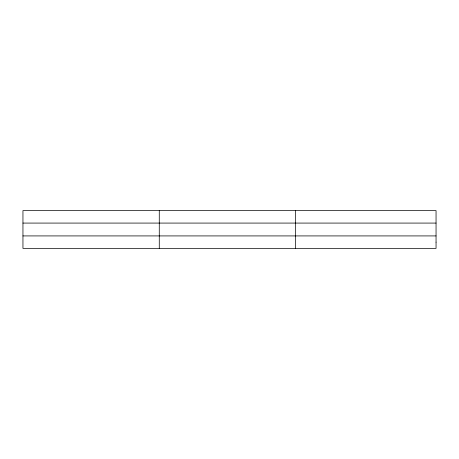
<?xml version="1.0" encoding="UTF-8"?>
<svg xmlns="http://www.w3.org/2000/svg" width="459" height="459" viewBox="0 0 459 459"><rect width="100%" height="100%" fill="white"/><g stroke="black" fill="none" stroke-linecap="round" stroke-linejoin="round"><path stroke-width="0.69" d="M159.273 210.612L159.273 248.388M295.596 210.612L295.596 248.388M22.95 223.08L436.05 223.08M22.95 235.92L436.05 235.92M436.05 242.157L436.05 248.388L22.95 248.388L22.95 210.612L436.05 210.612L436.05 242.157"/></g></svg>
